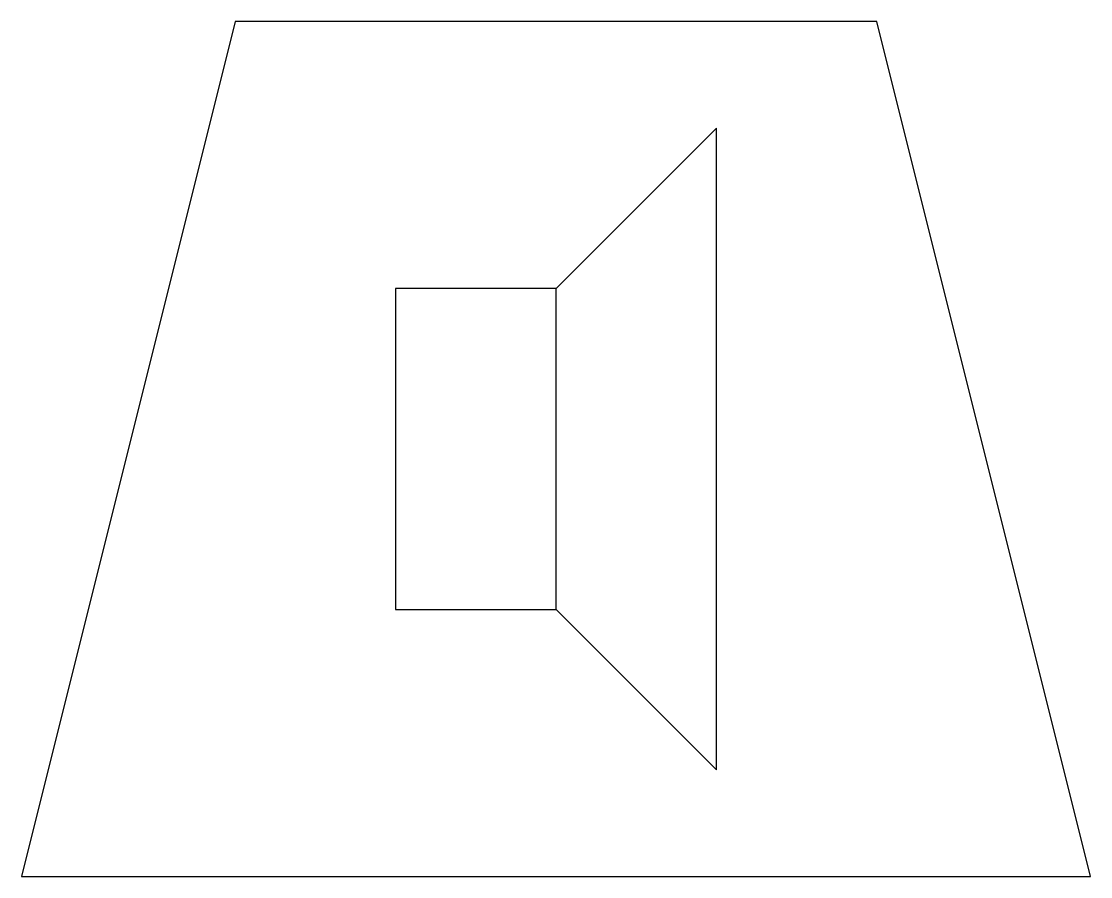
# Model space of a CAD drawing. Header units: millimetres. Extents: x -2.5 to 2.5, y 0 to 4.
import ezdxf

# ---------------------------------------------------------------- set-up
doc = ezdxf.new("R2010")
doc.units = ezdxf.units.MM
doc.header["$LTSCALE"] = 1000
doc.header["$PDMODE"] = 1
doc.header["$PDSIZE"] = 1

msp = doc.modelspace()

# ---------------------------------------------------------------- linework, layer by layer
at = {"color": 6}
for p, q in [((0.75, 3.5), (0, 2.75)), ((0.75, 0.5), (0.75, 3.5)), ((0.75, 0.5), (0, 1.25))]:
    msp.add_line(p, q, dxfattribs=at)
msp.add_lwpolyline([(-2.5, 0), (2.5, 0), (1.5, 4), (-1.5, 4)], close=True)
msp.add_lwpolyline([(-0.75, 2.75), (-0.75, 1.25), (0, 1.25), (0, 2.75)], close=True, dxfattribs=at)
for p in [(0, 4), (-2, 2), (2, 2), (0, 0)]:
    msp.add_point(p)

doc.saveas('drawing.dxf')
